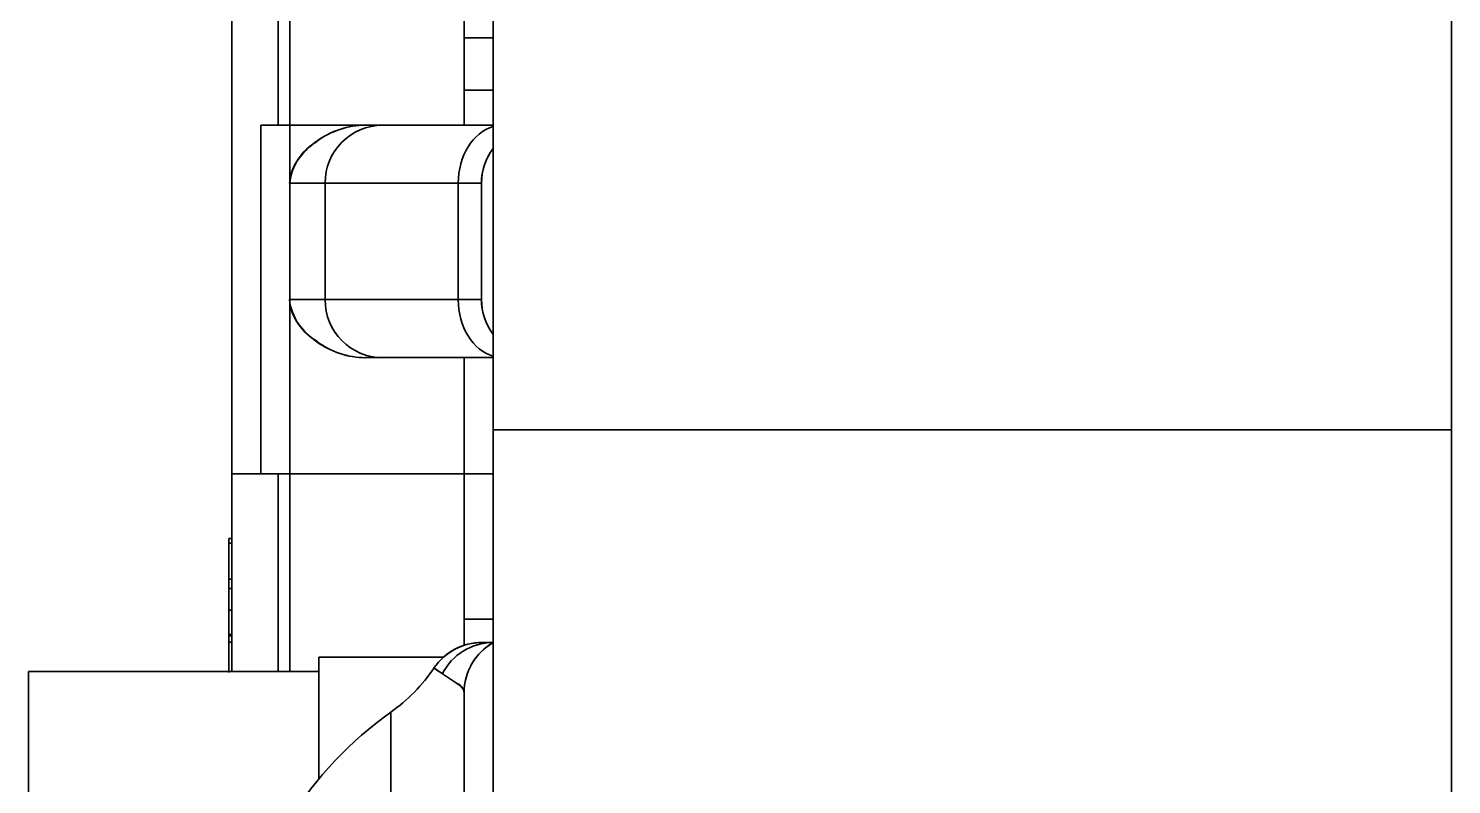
# Model space of a CAD drawing. Extents: x 146 to 1134, y 78 to 926.
# Drawn here: x 259.716 to 262.166, y 355.573 to 356.874 of the extents above; entities that cross this region are included whole.
import ezdxf

# ---------------------------------------------------------------- set-up
doc = ezdxf.new("R2010")
doc.units = 0

msp = doc.modelspace()

# ---------------------------------------------------------------- linework, layer by layer
at = {"color": 7, "lineweight": 35, "ltscale": 0.08}
for p, q in [((260.0664, 356.1072), (260.0664, 359.3072)), ((260.0664, 359.3072), (260.0664, 356.1072))]:
    msp.add_line(p, q, dxfattribs=at)
at = {"color": 7, "lineweight": 35, "ltscale": 0.0635}
for p, q in [((260.5164, 358.7232), (260.5164, 356.1832)), ((260.5164, 358.7232), (260.5164, 356.1832)), ((262.1664, 356.1832), (262.1664, 358.7232)), ((262.1664, 358.7232), (262.1664, 356.1832))]:
    msp.add_line(p, q, dxfattribs=at)
at = {"color": 7, "lineweight": 35, "ltscale": 0.006673}
msp.add_line((260.5164, 356.8572), (260.5164, 357.1241), dxfattribs=at)
at = {"color": 7, "lineweight": 35, "ltscale": 0.010001}
for p, q in [((260.1465, 356.7072), (260.1465, 357.1072)), ((260.1465, 356.7072), (260.1465, 357.1072)), ((260.1664, 357.1072), (260.1664, 356.7072)), ((260.1664, 357.1072), (260.1664, 356.7072))]:
    msp.add_line(p, q, dxfattribs=at)
at = {"color": 7, "lineweight": 35, "ltscale": 0.003525}
for p, q in [((260.1664, 356.7662), (260.1664, 356.9072)), ((260.4664, 356.7662), (260.4664, 356.9072)), ((260.1664, 355.8262), (260.1664, 355.9672)), ((260.4664, 355.8262), (260.4664, 355.9672))]:
    msp.add_line(p, q, dxfattribs=at)
at = {"color": 7, "lineweight": 35, "ltscale": 0.005}
for p, q in [((260.1664, 356.7072), (260.1664, 356.9072)), ((260.4664, 356.9072), (260.4664, 356.7072)), ((260.1664, 356.6072), (260.1664, 356.4072)), ((260.1664, 356.4072), (260.1664, 356.6072)), ((260.227, 356.6072), (260.227, 356.4072)), ((260.227, 356.6072), (260.227, 356.4072)), ((260.4564, 356.4072), (260.4564, 356.6072)), ((260.4564, 356.4072), (260.4564, 356.6072)), ((260.4964, 356.4072), (260.4964, 356.6072)), ((260.4964, 356.6072), (260.4964, 356.4072)), ((260.1165, 356.3072), (260.1165, 356.1072)), ((260.4664, 356.3072), (260.4664, 356.1072)), ((260.4664, 356.3072), (260.4664, 356.1072)), ((260.5164, 356.3072), (260.5164, 356.1072)), ((260.1664, 355.7672), (260.1664, 355.9672))]:
    msp.add_line(p, q, dxfattribs=at)
at = {"color": 7, "lineweight": 35, "ltscale": 0.019305}
msp.add_line((260.0664, 356.1072), (260.0664, 356.8794), dxfattribs=at)
at = {"color": 7, "lineweight": 35, "ltscale": 0.00125}
for p, q in [((260.4665, 356.8572), (260.5164, 356.8572)), ((260.5164, 356.8572), (260.4665, 356.8572)), ((260.5164, 356.8572), (260.4665, 356.8572)), ((260.5164, 356.7672), (260.4664, 356.7672)), ((260.4664, 356.7672), (260.5164, 356.7672)), ((260.4664, 356.7672), (260.5164, 356.7672)), ((260.5164, 356.7672), (260.4664, 356.7672)), ((260.1664, 356.7072), (260.1165, 356.7072)), ((260.5164, 356.7072), (260.4664, 356.7072)), ((260.4664, 356.7072), (260.5164, 356.7072)), ((260.5164, 356.7072), (260.4664, 356.7072)), ((260.4664, 356.7072), (260.5164, 356.7072)), ((260.4664, 356.7072), (260.5164, 356.7072)), ((260.5164, 356.7072), (260.4664, 356.7072)), ((260.4665, 356.7072), (260.5164, 356.7072)), ((260.0664, 356.1072), (260.1165, 356.1072)), ((260.0664, 356.1072), (260.1165, 356.1072)), ((260.1165, 356.1072), (260.1664, 356.1072)), ((260.4664, 356.1072), (260.5164, 356.1072)), ((260.5164, 355.8572), (260.4664, 355.8572)), ((260.4664, 355.8572), (260.5164, 355.8572)), ((260.1664, 355.7672), (260.1165, 355.7672)), ((260.1664, 355.7672), (260.2165, 355.7672)), ((260.2165, 355.7672), (260.1664, 355.7672)), ((260.1664, 355.7672), (260.2165, 355.7672)), ((260.1664, 355.7672), (260.2165, 355.7672))]:
    msp.add_line(p, q, dxfattribs=at)
at = {"color": 7, "lineweight": 35, "ltscale": 0.002251}
msp.add_line((260.5164, 356.8572), (260.5164, 356.7672), dxfattribs=at)
msp.add_line((260.5164, 356.8572), (260.5164, 356.7672), dxfattribs=at)
at = {"color": 7, "lineweight": 35, "ltscale": 0.025001}
msp.add_line((260.0664, 356.7672), (260.0664, 355.7672), dxfattribs=at)
at = {"color": 7, "lineweight": 35, "ltscale": 0.019279}
msp.add_line((260.0664, 355.996), (260.0664, 356.7672), dxfattribs=at)
at = {"color": 7, "lineweight": 35, "ltscale": 0.001476}
for p, q in [((260.1664, 356.7072), (260.1664, 356.7662)), ((260.4664, 356.7072), (260.4664, 356.7662))]:
    msp.add_line(p, q, dxfattribs=at)
at = {"color": 7, "lineweight": 35, "ltscale": 0.000884247}
for p, q in [((260.5018, 356.7672), (260.4664, 356.7672)), ((260.1664, 356.7072), (260.1311, 356.7072)), ((260.5018, 356.7072), (260.4664, 356.7072)), ((260.1664, 356.1072), (260.1311, 356.1072)), ((260.5018, 356.1072), (260.4664, 356.1072))]:
    msp.add_line(p, q, dxfattribs=at)
at = {"color": 7, "lineweight": 35, "ltscale": 0.000366211}
for p, q in [((260.5164, 356.7672), (260.5018, 356.7672)), ((260.5164, 356.7072), (260.5018, 356.7072)), ((260.5164, 356.1072), (260.5018, 356.1072))]:
    msp.add_line(p, q, dxfattribs=at)
at = {"color": 7, "lineweight": 35, "ltscale": 0.001501}
msp.add_line((260.5164, 356.7072), (260.5164, 356.7672), dxfattribs=at)
msp.add_line((260.5164, 356.7072), (260.5164, 356.7672), dxfattribs=at)
at = {"color": 7, "lineweight": 35, "ltscale": 0.014999}
for p, q in [((260.1165, 356.7072), (260.1165, 356.1072)), ((260.1165, 356.7072), (260.1165, 356.1072)), ((260.1664, 356.7072), (260.1664, 356.1072))]:
    msp.add_line(p, q, dxfattribs=at)
at = {"color": 7, "lineweight": 35, "ltscale": 0.000365448}
for p, q in [((260.1311, 356.7072), (260.1165, 356.7072)), ((260.1311, 356.1072), (260.1165, 356.1072))]:
    msp.add_line(p, q, dxfattribs=at)
at = {"color": 7, "lineweight": 35, "ltscale": 0.009999}
msp.add_line((260.1165, 356.3072), (260.1165, 356.7072), dxfattribs=at)
at = {"color": 7, "lineweight": 35, "ltscale": 0.000749969}
for p, q in [((260.1165, 356.7072), (260.1465, 356.7072)), ((260.1165, 355.7672), (260.1465, 355.7672))]:
    msp.add_line(p, q, dxfattribs=at)
at = {"color": 7, "lineweight": 35, "ltscale": 0.000499725}
for p, q in [((260.1664, 356.7072), (260.1465, 356.7072)), ((260.1664, 355.7672), (260.1465, 355.7672))]:
    msp.add_line(p, q, dxfattribs=at)
at = {"color": 7, "lineweight": 35, "ltscale": 0.0075}
for p, q in [((260.1664, 356.7072), (260.4664, 356.7072)), ((260.4664, 356.7072), (260.1664, 356.7072)), ((260.4664, 356.7072), (260.1664, 356.7072)), ((260.1664, 356.7072), (260.4664, 356.7072)), ((260.1664, 356.7072), (260.4664, 356.7072)), ((260.1664, 356.1072), (260.1664, 356.4072)), ((260.4664, 356.1072), (260.1664, 356.1072)), ((260.4664, 356.1072), (260.1664, 356.1072))]:
    msp.add_line(p, q, dxfattribs=at)
at = {"color": 7, "lineweight": 35, "ltscale": 0.002499}
msp.add_line((260.1664, 356.6072), (260.1664, 356.7072), dxfattribs=at)
at = {"color": 7, "lineweight": 35, "ltscale": 0.004245}
msp.add_line((260.4664, 356.7072), (260.2966, 356.7072), dxfattribs=at)
at = {"color": 7, "lineweight": 35, "ltscale": 0.000745392}
for p, q in [((260.2966, 356.7072), (260.3264, 356.7072)), ((260.3264, 356.7072), (260.2966, 356.7072)), ((260.2966, 356.3072), (260.3264, 356.3072)), ((260.2966, 356.3072), (260.3264, 356.3072))]:
    msp.add_line(p, q, dxfattribs=at)
at = {"color": 7, "lineweight": 35, "ltscale": 0.001557}
for p, q in [((260.3264, 356.7072), (260.3887, 356.7072)), ((260.3264, 356.3072), (260.3887, 356.3072))]:
    msp.add_line(p, q, dxfattribs=at)
at = {"color": 7, "lineweight": 35, "ltscale": 0.00475}
for p, q in [((260.5164, 356.7072), (260.3264, 356.7072)), ((260.3264, 356.3072), (260.5164, 356.3072))]:
    msp.add_line(p, q, dxfattribs=at)
at = {"color": 7, "lineweight": 35, "ltscale": 0.003193}
for p, q in [((260.3887, 356.7072), (260.5164, 356.7072)), ((260.3887, 356.3072), (260.5164, 356.3072))]:
    msp.add_line(p, q, dxfattribs=at)
at = {"color": 7, "lineweight": 35, "ltscale": 0.000422668}
for p, q in [((260.5164, 356.6902), (260.5164, 356.7072)), ((260.5164, 356.6902), (260.5164, 356.7072)), ((260.5164, 356.6902), (260.5164, 356.7072)), ((260.5164, 356.3072), (260.5164, 356.3241))]:
    msp.add_line(p, q, dxfattribs=at)
at = {"color": 7, "lineweight": 35, "ltscale": 5.79834e-05}
for p, q in [((260.5164, 356.7048), (260.5164, 356.7072)), ((260.5164, 356.7048), (260.5164, 356.7072)), ((260.5164, 356.3072), (260.5164, 356.3095)), ((260.5164, 356.3072), (260.5164, 356.3095))]:
    msp.add_line(p, q, dxfattribs=at)
at = {"color": 7, "lineweight": 35, "ltscale": 0.000214386}
for p, q in [((260.5164, 356.6963), (260.5164, 356.7048)), ((260.5164, 356.3095), (260.5164, 356.3181))]:
    msp.add_line(p, q, dxfattribs=at)
at = {"color": 7, "lineweight": 35, "ltscale": 0.000515747}
for p, q in [((260.5164, 356.6842), (260.5164, 356.7048)), ((260.5164, 356.3095), (260.5164, 356.3301))]:
    msp.add_line(p, q, dxfattribs=at)
at = {"color": 7, "lineweight": 35, "ltscale": 0.000301361}
for p, q in [((260.5164, 356.6842), (260.5164, 356.6963)), ((260.5164, 356.3181), (260.5164, 356.3301))]:
    msp.add_line(p, q, dxfattribs=at)
at = {"color": 7, "lineweight": 35, "ltscale": 0.000292206}
for p, q in [((260.5164, 356.6725), (260.5164, 356.6842)), ((260.5164, 356.3301), (260.5164, 356.3418))]:
    msp.add_line(p, q, dxfattribs=at)
at = {"color": 7, "lineweight": 35, "ltscale": 0.00042572}
for p, q in [((260.5164, 356.6672), (260.5164, 356.6842)), ((260.5164, 356.3301), (260.5164, 356.3472))]:
    msp.add_line(p, q, dxfattribs=at)
at = {"color": 7, "lineweight": 35, "ltscale": 0.000133514}
for p, q in [((260.5164, 356.6672), (260.5164, 356.6725)), ((260.5164, 356.3418), (260.5164, 356.3472))]:
    msp.add_line(p, q, dxfattribs=at)
at = {"color": 7, "lineweight": 35, "ltscale": 0.008}
for p, q in [((260.5164, 356.3472), (260.5164, 356.6672)), ((260.5164, 356.6672), (260.5164, 356.3472))]:
    msp.add_line(p, q, dxfattribs=at)
at = {"color": 7, "lineweight": 35, "ltscale": 0.001514}
for p, q in [((260.1664, 356.6072), (260.227, 356.6072)), ((260.1664, 356.6072), (260.227, 356.6072)), ((260.227, 356.4072), (260.1664, 356.4072)), ((260.227, 356.4072), (260.1664, 356.4072))]:
    msp.add_line(p, q, dxfattribs=at)
at = {"color": 7, "lineweight": 35, "ltscale": 0.005735}
for p, q in [((260.4564, 356.6072), (260.227, 356.6072)), ((260.227, 356.6072), (260.4564, 356.6072)), ((260.227, 356.4072), (260.4564, 356.4072)), ((260.4564, 356.4072), (260.227, 356.4072))]:
    msp.add_line(p, q, dxfattribs=at)
at = {"color": 7, "lineweight": 35, "ltscale": 0.001}
for p, q in [((260.4564, 356.6072), (260.4964, 356.6072)), ((260.4564, 356.6072), (260.4964, 356.6072)), ((260.4964, 356.4072), (260.4564, 356.4072)), ((260.4964, 356.4072), (260.4564, 356.4072))]:
    msp.add_line(p, q, dxfattribs=at)
at = {"color": 7, "lineweight": 35, "ltscale": 0.000743866}
msp.add_line((260.2966, 356.3072), (260.3264, 356.3072), dxfattribs=at)
at = {"color": 7, "lineweight": 35, "ltscale": 0.005423}
msp.add_line((260.5164, 356.1072), (260.5164, 356.3241), dxfattribs=at)
msp.add_line((260.5164, 356.1072), (260.5164, 356.3241), dxfattribs=at)
at = {"color": 7, "lineweight": 35, "ltscale": 0.04125}
for p, q in [((260.5164, 356.1832), (262.1664, 356.1832)), ((262.1664, 356.1832), (260.5164, 356.1832))]:
    msp.add_line(p, q, dxfattribs=at)
at = {"color": 7, "lineweight": 35}
for p, q in [((260.5164, 356.1832), (260.5164, 323.4172)), ((260.5164, 356.1832), (260.5164, 323.4172)), ((262.1664, 323.4172), (262.1664, 356.1832)), ((262.1664, 356.1832), (262.1664, 323.4172))]:
    msp.add_line(p, q, dxfattribs=at)
at = {"color": 7, "lineweight": 35, "ltscale": 0.008501}
msp.add_line((260.0664, 355.7672), (260.0664, 356.1072), dxfattribs=at)
at = {"color": 7, "lineweight": 35, "ltscale": 0.0085}
for p, q in [((260.1465, 355.7672), (260.1465, 356.1072)), ((260.1465, 355.7672), (260.1465, 356.1072)), ((260.1664, 356.1072), (260.1664, 355.7672)), ((260.1664, 356.1072), (260.1664, 355.7672))]:
    msp.add_line(p, q, dxfattribs=at)
at = {"color": 7, "lineweight": 35, "ltscale": 0.003534}
msp.add_line((260.1664, 355.9672), (260.1664, 356.1085), dxfattribs=at)
at = {"color": 7, "lineweight": 35, "ltscale": 0.003526}
for p, q in [((260.1664, 355.9672), (260.1664, 356.1082)), ((260.4664, 355.9672), (260.4664, 356.1082))]:
    msp.add_line(p, q, dxfattribs=at)
at = {"color": 7, "lineweight": 35, "ltscale": 0.00351}
msp.add_line((260.4664, 356.1075), (260.4664, 355.9672), dxfattribs=at)
at = {"color": 7, "lineweight": 35, "ltscale": 0.006249}
msp.add_line((260.5164, 356.1071), (260.5164, 355.8572), dxfattribs=at)
msp.add_line((260.5164, 356.1071), (260.5164, 355.8572), dxfattribs=at)
at = {"color": 7, "lineweight": 35, "ltscale": 0.000125122}
for p, q in [((260.0664, 355.996), (260.0614, 355.996)), ((260.0614, 355.996), (260.0664, 355.996)), ((260.0614, 355.996), (260.0664, 355.996)), ((260.0664, 355.9882), (260.0614, 355.9882)), ((260.0614, 355.9882), (260.0664, 355.9882)), ((260.0664, 355.9259), (260.0614, 355.9259)), ((260.0664, 355.9103), (260.0614, 355.9103)), ((260.0664, 355.873), (260.0614, 355.873)), ((260.0664, 355.8308), (260.0614, 355.8308)), ((260.0664, 355.8285), (260.0614, 355.8285)), ((260.0614, 355.8285), (260.0664, 355.8285)), ((260.0664, 355.8176), (260.0614, 355.8176))]:
    msp.add_line(p, q, dxfattribs=at)
at = {"color": 7, "lineweight": 35, "ltscale": 0.003074}
msp.add_line((260.0614, 355.996), (260.0614, 355.873), dxfattribs=at)
at = {"color": 7, "lineweight": 35, "ltscale": 0.005721}
msp.add_line((260.0614, 355.7672), (260.0614, 355.996), dxfattribs=at)
at = {"color": 7, "lineweight": 35, "ltscale": 0.000171661}
msp.add_line((260.0614, 355.9884), (260.0614, 355.9953), dxfattribs=at)
at = {"color": 7, "lineweight": 35, "ltscale": 0.003994}
for p, q in [((260.0614, 355.9882), (260.0614, 355.8285)), ((260.0664, 355.8285), (260.0664, 355.9882))]:
    msp.add_line(p, q, dxfattribs=at)
at = {"color": 7, "lineweight": 35, "ltscale": 0.001559}
msp.add_line((260.0614, 355.9259), (260.0614, 355.9882), dxfattribs=at)
at = {"color": 7, "lineweight": 35, "ltscale": 9.76563e-05}
msp.add_line((260.0614, 355.9843), (260.0614, 355.9882), dxfattribs=at)
at = {"color": 7, "lineweight": 35, "ltscale": 0.000200653}
msp.add_line((260.0664, 355.988), (260.0664, 355.996), dxfattribs=at)
at = {"color": 7, "lineweight": 35, "ltscale": 0.000190735}
msp.add_line((260.0614, 355.9767), (260.0614, 355.9843), dxfattribs=at)
at = {"color": 7, "lineweight": 35, "ltscale": 0.002873}
msp.add_line((260.0614, 355.8618), (260.0614, 355.9767), dxfattribs=at)
at = {"color": 7, "lineweight": 35, "ltscale": 0.003873}
msp.add_line((260.4664, 355.9672), (260.4664, 355.8123), dxfattribs=at)
at = {"color": 7, "lineweight": 35, "ltscale": 0.002377}
msp.add_line((260.0614, 355.8308), (260.0614, 355.9259), dxfattribs=at)
at = {"color": 7, "lineweight": 35, "ltscale": 0.003578}
msp.add_line((260.0614, 355.9103), (260.0614, 355.7672), dxfattribs=at)
at = {"color": 7, "lineweight": 35, "ltscale": 0.002316}
msp.add_line((260.0614, 355.8176), (260.0614, 355.9103), dxfattribs=at)
at = {"color": 7, "lineweight": 35, "ltscale": 0.00269}
msp.add_line((260.0614, 355.873), (260.0614, 355.7654), dxfattribs=at)
at = {"color": 7, "lineweight": 35, "ltscale": 0.000832367}
msp.add_line((260.0614, 355.8285), (260.0614, 355.8618), dxfattribs=at)
at = {"color": 7, "lineweight": 35, "ltscale": 0.001001}
msp.add_line((260.5164, 355.8171), (260.5164, 355.8572), dxfattribs=at)
at = {"color": 7, "lineweight": 35, "ltscale": 0.001598}
msp.add_line((260.0614, 355.7669), (260.0614, 355.8308), dxfattribs=at)
at = {"color": 7, "lineweight": 35, "ltscale": 0.001534}
for p, q in [((260.0614, 355.8285), (260.0614, 355.7671)), ((260.0664, 355.7671), (260.0664, 355.8285))]:
    msp.add_line(p, q, dxfattribs=at)
at = {"color": 7, "lineweight": 35, "ltscale": 0.000792694}
msp.add_line((260.0614, 355.7968), (260.0614, 355.8285), dxfattribs=at)
at = {"color": 7, "lineweight": 35, "ltscale": 0.001261}
msp.add_line((260.0614, 355.7672), (260.0614, 355.8176), dxfattribs=at)
at = {"color": 7, "lineweight": 35, "ltscale": 0.001475}
msp.add_line((260.1664, 355.7672), (260.1664, 355.8262), dxfattribs=at)
at = {"color": 7, "lineweight": 35, "ltscale": 0.000369263}
msp.add_line((260.4664, 355.8114), (260.4664, 355.8262), dxfattribs=at)
at = {"color": 7, "lineweight": 35, "ltscale": 0.000131226}
msp.add_line((260.5027, 355.8172), (260.4974, 355.8172), dxfattribs=at)
at = {"color": 7, "lineweight": 35, "ltscale": 0.000479889}
for p, q in [((260.4974, 355.8172), (260.5166, 355.8172)), ((260.5166, 355.8172), (260.4974, 355.8172))]:
    msp.add_line(p, q, dxfattribs=at)
at = {"color": 7, "lineweight": 35, "ltscale": 0.000344086}
msp.add_line((260.5164, 355.8172), (260.5027, 355.8172), dxfattribs=at)
at = {"color": 7, "lineweight": 35, "ltscale": 0.00635}
msp.add_line((260.5164, 355.5632), (260.5164, 355.8172), dxfattribs=at)
msp.add_line((260.5164, 355.5632), (260.5164, 355.8172), dxfattribs=at)
at = {"color": 7, "lineweight": 35, "ltscale": 0.000746155}
msp.add_line((260.0614, 355.7669), (260.0614, 355.7968), dxfattribs=at)
at = {"color": 7, "lineweight": 35, "ltscale": 0.005367}
for p, q in [((260.4311, 355.7922), (260.2164, 355.7922)), ((260.2164, 355.7922), (260.4311, 355.7922)), ((260.4311, 355.7922), (260.2164, 355.7922))]:
    msp.add_line(p, q, dxfattribs=at)
at = {"color": 7, "lineweight": 35, "ltscale": 0.005241}
msp.add_line((260.2164, 355.5825), (260.2164, 355.7922), dxfattribs=at)
msp.add_line((260.2164, 355.5825), (260.2164, 355.7922), dxfattribs=at)
at = {"color": 7, "lineweight": 35, "ltscale": 0.000624847}
msp.add_line((260.2164, 355.7922), (260.2164, 355.7672), dxfattribs=at)
at = {"color": 7, "lineweight": 35, "ltscale": 0.03}
for p, q in [((259.7164, 354.5672), (259.7164, 355.7672)), ((259.7164, 355.7672), (259.7164, 354.5672))]:
    msp.add_line(p, q, dxfattribs=at)
at = {"color": 7, "lineweight": 35, "ltscale": 0.0125}
for p, q in [((259.7164, 355.7672), (260.2164, 355.7672)), ((260.2164, 355.7672), (259.7164, 355.7672)), ((259.7164, 355.7672), (260.2164, 355.7672))]:
    msp.add_line(p, q, dxfattribs=at)
at = {"color": 7, "lineweight": 35, "ltscale": 0.006351}
msp.add_line((259.7164, 355.7672), (259.7164, 355.5132), dxfattribs=at)
at = {"color": 7, "lineweight": 35, "ltscale": 0.004617}
for p, q in [((260.2164, 355.7672), (260.2164, 355.5825)), ((260.2164, 355.5825), (260.2164, 355.7672))]:
    msp.add_line(p, q, dxfattribs=at)
at = {"color": 7, "lineweight": 35, "ltscale": 0.000259261}
msp.add_line((260.4231, 355.7675), (260.4146, 355.7734), dxfattribs=at)
at = {"color": 7, "lineweight": 35, "ltscale": 0.000443808}
msp.add_line((260.4146, 355.7734), (260.429, 355.763), dxfattribs=at)
at = {"color": 7, "lineweight": 35, "ltscale": 0.00044044}
msp.add_line((260.4147, 355.7733), (260.429, 355.763), dxfattribs=at)
at = {"color": 7, "lineweight": 35, "ltscale": 0.000249576}
msp.add_line((260.4228, 355.7675), (260.4147, 355.7733), dxfattribs=at)
at = {"color": 7, "lineweight": 35, "ltscale": 0.000720798}
msp.add_line((260.429, 355.763), (260.4532, 355.7474), dxfattribs=at)
at = {"color": 7, "lineweight": 35, "ltscale": 0.004504}
msp.add_line((260.4664, 355.7306), (260.4664, 355.5504), dxfattribs=at)
at = {"color": 7, "lineweight": 35, "ltscale": 0.004307}
msp.add_line((260.4664, 355.5583), (260.4664, 355.7306), dxfattribs=at)
at = {"color": 7, "lineweight": 35, "ltscale": 0.004532}
msp.add_line((260.4664, 355.7306), (260.4664, 355.5493), dxfattribs=at)
at = {"color": 7, "lineweight": 35, "ltscale": 0.003975}
msp.add_line((260.3401, 355.5381), (260.3401, 355.6971), dxfattribs=at)
at = {"color": 7, "lineweight": 35, "ltscale": 0.003973}
msp.add_line((260.3401, 355.5382), (260.3401, 355.6971), dxfattribs=at)
at = {"color": 7, "lineweight": 35}
msp.add_lwpolyline([(260.429, 355.763), (260.4514, 355.7486), (260.4607, 355.7422), (260.4659, 355.7349), (260.4664, 355.7306)], dxfattribs=at)
for centre, radius, start, end in [((260.2975, 356.5645), 0.1427, 90.3575, 126.3758), ((260.3006, 356.5553), 0.1524, 108.3535, 125.1508), ((260.3268, 356.6075), 0.0997, 90.1967, 180.1953), ((260.3268, 356.6075), 0.0997, 90.1967, 180.1953), ((260.2972, 356.5673), 0.1399, 90.2306, 108.5635), ((260.2596, 356.5969), 0.0942, 119.5136, 173.7002), ((260.2919, 356.567), 0.1377, 124.9848, 143.5659), ((260.2403, 356.6042), 0.074, 143.0216, 177.7287), ((260.5939, 356.608), 0.0975, 142.6351, 180.495), ((260.5964, 356.6072), 0.1, 143.1301, 180), ((260.2596, 356.4175), 0.0943, 186.3328, 240.626), ((260.2403, 356.4101), 0.0741, 182.2858, 217.0564), ((260.3268, 356.4068), 0.0997, 179.8047, 269.8033), ((260.3268, 356.4068), 0.0997, 179.8047, 269.8033), ((260.5939, 356.4063), 0.0975, 179.505, 217.3649), ((260.5964, 356.4072), 0.1, 180, 216.8699), ((260.2921, 356.4476), 0.1381, 216.5214, 235.0855), ((260.2975, 356.4497), 0.1426, 233.6952, 269.6469), ((260.3006, 356.4591), 0.1524, 234.9284, 251.728), ((260.2972, 356.447), 0.1399, 251.522, 269.7714), ((260.4973, 355.7172), 0.1, 89.9908, 145.8069), ((260.5168, 355.7189), 0.0983, 90.2202, 153.3671), ((260.5168, 355.7189), 0.0983, 90.2202, 153.3671), ((260.4973, 355.7172), 0.1, 89.9987, 131.4125), ((260.5664, 355.7306), 0.1, 120, 180), ((260.5665, 355.7304), 0.1001, 119.9936, 151.8871), ((260.5664, 355.7306), 0.1, 120, 150), ((260.567, 355.73), 0.1007, 120.1057, 149.889), ((260.1664, 355.9418), 0.3, 305.3765, 325.841), ((260.5664, 355.7306), 0.1, 150, 180), ((260.5674, 355.7303), 0.101, 150.1282, 179.84), ((260.4465, 355.728), 0.0204, 7.4085, 71.1608), ((260.4469, 355.7281), 0.0199, 6.9983, 71.8124), ((260.7165, 355.1672), 0.65, 125.3767, 147.8405)]:
    msp.add_arc(centre, radius, start, end, dxfattribs=at)
for centre, start_param, end_param in [((260.5329, 356.6072), 3.358544, 4.712389), ((260.5329, 356.6072), 3.358544, 4.712389), ((260.5329, 356.4072), 4.712389, 6.066234), ((260.5329, 356.4072), 4.712389, 6.066234)]:
    msp.add_ellipse(centre, major_axis=(0, -0.1), ratio=0.764665, start_param=start_param, end_param=end_param, dxfattribs=at)

doc.saveas('drawing.dxf')
